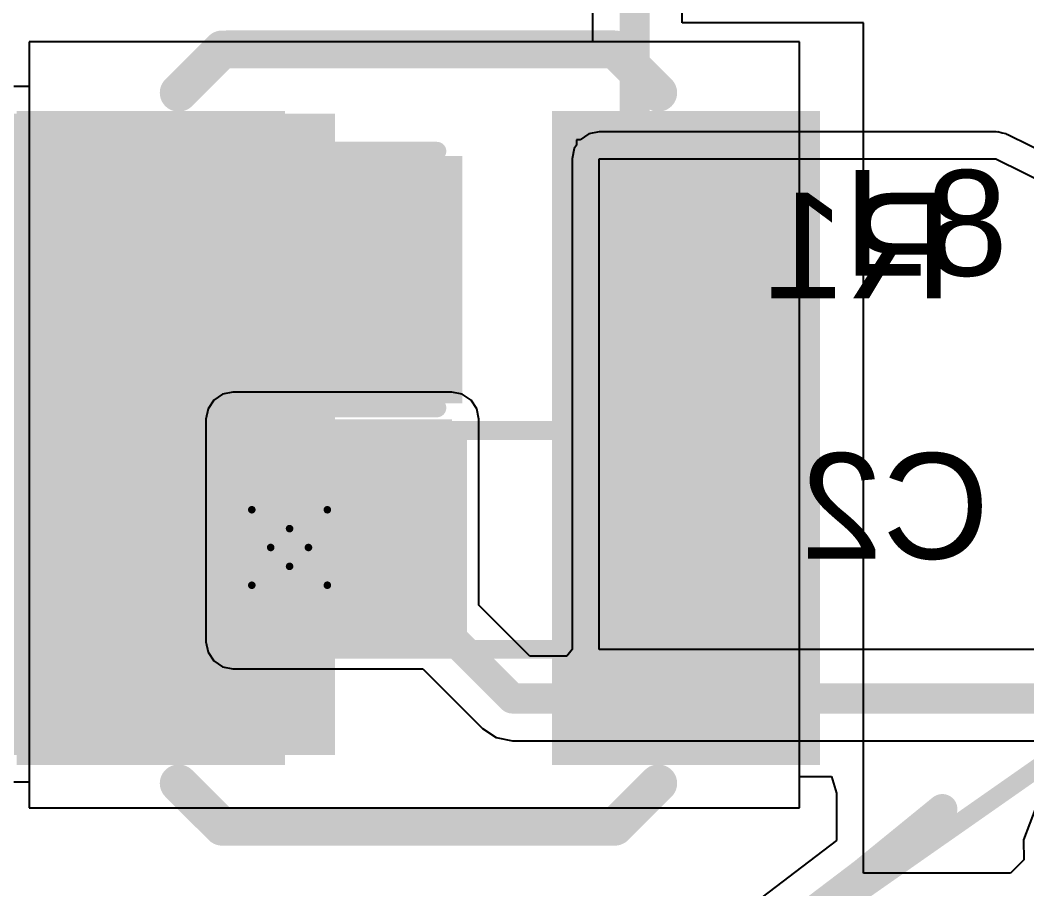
# Model space of a CAD drawing. Header units: inches. Extents: x -8 to 386, y -12 to 64.
# Drawn here: x 21.05 to 27.82, y 2.02 to 7.87 of the extents above; entities that cross this region are included whole.
import ezdxf

# ---------------------------------------------------------------- set-up
doc = ezdxf.new("R2010")
doc.units = ezdxf.units.IN
for name, color, linetype in [('Board_outline', 216, 'Continuous'), ('Bottom Layer', 5, 'Continuous'), ('Bottom Overlay', 54, 'Continuous'), ('Bottom Paste', 16, 'Continuous'), ('Bottom Solder', 6, 'Continuous'), ('Drill Drawing', 1, 'Continuous'), ('Mechanical 13', 56, 'Continuous'), ('Top Layer', 1, 'Continuous'), ('Top Overlay', 2, 'Continuous'), ('Top Paste', 8, 'Continuous'), ('Top Solder', 216, 'Continuous'), ('Via Holes', 16, 'Continuous')]:
    doc.layers.add(name, color=color, linetype=linetype)
doc.styles.add('Arial', font='', dxfattribs={"height": 0.2})
doc.styles.get('Arial').set_extended_font_data('Arial')

msp = doc.modelspace()

# ---------------------------------------------------------------- hatches: boundary and pattern name
at = {"layer": 'Bottom Layer'}
for points in [[(23.9522, 5.3594), (22.9362, 5.3594), (22.9362, 6.8834), (23.9522, 6.8834)], [(25.9842, 5.3594), (24.9682, 5.3594), (24.9682, 6.8834), (25.9842, 6.8834)], [(22.479, 3.682999999999999), (23.9522, 3.682999999999999), (23.9522, 5.1816), (22.479, 5.1816)], [(22.9362, 3.7084), (23.9522, 3.7084), (23.9522, 5.1816), (22.9362, 5.1816)], [(23.9522, 3.7338), (22.9362, 3.7338), (22.9362, 5.0038), (23.9522, 5.0038)], [(25.9842, 3.7338), (24.9682, 3.7338), (24.9682, 5.0038), (25.9842, 5.0038)]]:
    msp.add_hatch(color=5, dxfattribs=at).paths.add_polyline_path(points)
h = msp.add_hatch(color=5, dxfattribs=at)
edge = h.paths.add_edge_path()
edge.add_arc((22.86, 4.318000000000001), 0.2999994, 0, 360)
at = {"layer": 'Bottom Paste'}
for points in [[(23.9522, 5.3594), (22.9362, 5.3594), (22.9362, 6.8834), (23.9522, 6.8834)], [(25.9842, 5.3594), (24.9682, 5.3594), (24.9682, 6.8834), (25.9842, 6.8834)], [(23.9522, 3.7338), (22.9362, 3.7338), (22.9362, 5.0038), (23.9522, 5.0038)], [(25.9842, 3.7338), (24.9682, 3.7338), (24.9682, 5.0038), (25.9842, 5.0038)]]:
    msp.add_hatch(color=16, dxfattribs=at).paths.add_polyline_path(points)
at = {"layer": 'Bottom Solder'}
for points in [[(24.02219986, 5.28940014), (22.86620014, 5.28940014), (22.86620014, 6.953399859999999), (24.02219986, 6.953399859999999)], [(26.05419986, 5.28940014), (24.89820014, 5.28940014), (24.89820014, 6.953399859999999), (26.05419986, 6.953399859999999)], [(24.0538, 3.6322), (22.8346, 3.6322), (22.8346, 5.1054), (24.0538, 5.1054)], [(26.0858, 3.6322), (24.8666, 3.6322), (24.8666, 5.1054), (26.0858, 5.1054)]]:
    msp.add_hatch(color=6, dxfattribs=at).paths.add_polyline_path(points)
at = {"layer": 'Top Layer'}
for points in [[(21.0058, 2.921), (23.1648, 2.921), (23.1648, 7.238999999999999), (21.0058, 7.238999999999999)], [(22.72699925, 2.95460039), (21.12699991, 2.95460039), (21.12699991, 7.154599609999999), (22.72699925, 7.154599609999999)], [(26.32699967, 2.95460039), (24.72700033, 2.95460039), (24.72700033, 7.154599609999999), (26.32699967, 7.154599609999999)]]:
    msp.add_hatch(color=1, dxfattribs=at).paths.add_polyline_path(points)
h = msp.add_hatch(color=1, dxfattribs=at)
edge = h.paths.add_edge_path()
edge.add_arc((22.86, 4.318000000000001), 0.2999994, 0, 360)
at = {"layer": 'Top Paste'}
for points in [[(22.72699925, 2.95460039), (21.12699991, 2.95460039), (21.12699991, 7.154599609999999), (22.72699925, 7.154599609999999)], [(26.32699967, 2.95460039), (24.72700033, 2.95460039), (24.72700033, 7.154599609999999), (26.32699967, 7.154599609999999)]]:
    msp.add_hatch(color=8, dxfattribs=at).paths.add_polyline_path(points)
at = {"layer": 'Top Solder'}
for points in [[(22.82859925, 2.85300039), (21.02539991, 2.85300039), (21.02539991, 7.256199609999999), (22.82859925, 7.256199609999999)], [(26.42859967, 2.85300039), (24.62540033, 2.85300039), (24.62540033, 7.256199609999999), (26.42859967, 7.256199609999999)]]:
    msp.add_hatch(color=216, dxfattribs=at).paths.add_polyline_path(points)
at = {"layer": 'Via Holes'}
h = msp.add_hatch(color=7, dxfattribs=at)
edge = h.paths.add_edge_path()
edge.add_arc((22.86, 4.318000000000001), 0.1499997, 0, 360)

# ---------------------------------------------------------------- linework, layer by layer
at = {"layer": 'Board_outline'}
msp.add_lwpolyline([(37.53680072, 13.3604, 0.254, 0.254, 1), (-7.46320072, 13.3604, 0.254, 0.254, 1)], format="xyseb", close=True, dxfattribs=at)
at = {"layer": 'Bottom Layer'}
for p, q in [((24.9428, 7.115482340000001), (24.87342752, 7.10168252)), ((27.61158816, 7.115482340000001), (24.9428, 7.115482340000001)), ((27.61772733999999, 7.114260599999999), (27.61158816, 7.115482340000001)), ((27.62393256, 7.1150607), (27.61772733999999, 7.114260599999999)), ((27.65221292, 7.107400059999999), (27.62393256, 7.1150607)), ((24.81382134, 7.0612), (24.7904, 7.0612)), ((24.7904, 7.0612), (24.7904, 7.026145459999999)), ((24.81461382, 7.062386179999999), (24.81382134, 7.0612)), ((24.87342752, 7.10168252), (24.81461382, 7.062386179999999)), ((27.68096064, 7.10168252), (27.65221292, 7.107400059999999)), ((27.6861651, 7.098205259999999), (27.68096064, 7.10168252)), ((27.69220522, 7.096569499999999), (27.6861651, 7.098205259999999)), ((28.292044, 6.798746879999999), (27.69220522, 7.096569499999999)), ((24.77531748, 7.00357248), (24.76151766, 6.9342)), ((24.7904, 7.026145459999999), (24.77531748, 7.00357248)), ((24.76151766, 6.9342), (24.76151766, 3.63220254)), ((24.9428, 3.6322), (24.9428, 6.9342)), ((24.9428, 6.9342), (27.61158816, 6.9342)), ((27.61158816, 6.9342), (28.3512006, 6.5669795)), ((22.479, 5.36288234), (22.40962752, 5.34908252)), ((23.9522, 5.36288234), (22.479, 5.36288234)), ((24.02157248, 5.34908252), (23.9522, 5.36288234)), ((22.35081382, 5.30978618), (22.31151748, 5.25097248)), ((22.40962752, 5.34908252), (22.35081382, 5.30978618)), ((24.08038618, 5.30978618), (24.02157248, 5.34908252)), ((24.11968252, 5.25097248), (24.08038618, 5.30978618)), ((22.31151748, 5.25097248), (22.29771766, 5.1816)), ((24.13348234, 5.1816), (24.11968252, 5.25097248)), ((22.29771766, 5.1816), (22.29771766, 3.682999999999999)), ((24.13348234, 3.9299896), (24.13348234, 5.1816)), ((24.47659824, 3.586873699999999), (24.13348234, 3.9299896)), ((22.29771766, 3.682999999999999), (22.31151748, 3.61362752)), ((22.31151748, 3.61362752), (22.35081382, 3.55481382)), ((24.76151766, 3.63220254), (24.72431936, 3.586873699999999)), ((28.48348888, 3.6322), (24.9428, 3.6322)), ((22.35081382, 3.55481382), (22.40962752, 3.51551748)), ((24.72431936, 3.586873699999999), (24.47659824, 3.586873699999999)), ((22.40962752, 3.51551748), (22.479, 3.50171766)), ((22.479, 3.50171766), (23.7560104, 3.50171766)), ((23.7560104, 3.50171766), (24.15715768, 3.10057038)), ((24.15715768, 3.10057038), (24.15716276, 3.10056276)), ((24.15716276, 3.10056276), (24.2495832, 3.03881028)), ((24.2495832, 3.03881028), (24.3586, 3.01712376)), ((24.3586, 3.01712376), (24.3586127, 3.0171263)), ((24.3586127, 3.0171263), (28.43816258, 3.0171263))]:
    msp.add_line(p, q, dxfattribs=at)
for points in [[(23.4442, 4.2164, 0.2032, 0.2032, 0), (23.4442, 4.444999999999999, 0.2032, 0.2032, 0)], [(23.4442, 4.2164, 0.2032, 0.2032, 0), (24.3586, 3.302, 0.2032, 0.2032, 0)], [(24.3586, 3.302, 0.2032, 0.2032, 0), (28.829, 3.302, 0.2032, 0.2032, 0)]]:
    msp.add_lwpolyline(points, format="xyseb", dxfattribs=at)
for points in [[(23.3934, 4.444999999999999, 0.1016, 0.1016, 1), (23.495, 4.444999999999999, 0.1016, 0.1016, 1)], [(23.3934, 4.2164, 0.1016, 0.1016, 1), (23.495, 4.2164, 0.1016, 0.1016, 1)], [(23.3934, 4.2164, 0.1016, 0.1016, 1), (23.495, 4.2164, 0.1016, 0.1016, 1)], [(24.3078, 3.302, 0.1016, 0.1016, 1), (24.4094, 3.302, 0.1016, 0.1016, 1)], [(24.3078, 3.302, 0.1016, 0.1016, 1), (24.4094, 3.302, 0.1016, 0.1016, 1)]]:
    msp.add_lwpolyline(points, format="xyseb", close=True, dxfattribs=at)
at = {"layer": 'Bottom Overlay'}
for points in [[(22.8346, 5.2578, 0.127, 0.127, 0), (22.8346, 6.985, 0.127, 0.127, 0)], [(22.8346, 6.985, 0.127, 0.127, 0), (23.8506, 6.985, 0.127, 0.127, 0)], [(25.0698, 6.985, 0.127, 0.127, 0), (26.0858, 6.985, 0.127, 0.127, 0)], [(26.0858, 5.2578, 0.127, 0.127, 0), (26.0858, 6.985, 0.127, 0.127, 0)], [(22.8346, 5.2578, 0.127, 0.127, 0), (23.8506, 5.2578, 0.127, 0.127, 0)], [(25.0698, 5.2578, 0.127, 0.127, 0), (26.0858, 5.2578, 0.127, 0.127, 0)], [(22.8346, 3.6322, 0.127, 0.127, 0), (22.8346, 5.1054, 0.127, 0.127, 0)], [(22.8346, 5.1054, 0.127, 0.127, 0), (26.0858, 5.1054, 0.127, 0.127, 0)], [(26.0858, 3.6322, 0.127, 0.127, 0), (26.0858, 5.1054, 0.127, 0.127, 0)], [(22.8346, 3.6322, 0.127, 0.127, 0), (26.0858, 3.6322, 0.127, 0.127, 0)]]:
    msp.add_lwpolyline(points, format="xyseb", dxfattribs=at)
for points in [[(22.80285, 6.985, 0.0635, 0.0635, 1), (22.86635, 6.985, 0.0635, 0.0635, 1)], [(22.80285, 6.985, 0.0635, 0.0635, 1), (22.86635, 6.985, 0.0635, 0.0635, 1)], [(23.81885, 6.985, 0.0635, 0.0635, 1), (23.88235, 6.985, 0.0635, 0.0635, 1)], [(25.03805, 6.985, 0.0635, 0.0635, 1), (25.10155, 6.985, 0.0635, 0.0635, 1)], [(26.05405, 6.985, 0.0635, 0.0635, 1), (26.11755, 6.985, 0.0635, 0.0635, 1)], [(26.05405, 6.985, 0.0635, 0.0635, 1), (26.11755, 6.985, 0.0635, 0.0635, 1)], [(22.80285, 5.2578, 0.0635, 0.0635, 1), (22.86635, 5.2578, 0.0635, 0.0635, 1)], [(22.80285, 5.2578, 0.0635, 0.0635, 1), (22.86635, 5.2578, 0.0635, 0.0635, 1)], [(23.81885, 5.2578, 0.0635, 0.0635, 1), (23.88235, 5.2578, 0.0635, 0.0635, 1)], [(25.03805, 5.2578, 0.0635, 0.0635, 1), (25.10155, 5.2578, 0.0635, 0.0635, 1)], [(26.05405, 5.2578, 0.0635, 0.0635, 1), (26.11755, 5.2578, 0.0635, 0.0635, 1)], [(26.05405, 5.2578, 0.0635, 0.0635, 1), (26.11755, 5.2578, 0.0635, 0.0635, 1)], [(22.80285, 5.1054, 0.0635, 0.0635, 1), (22.86635, 5.1054, 0.0635, 0.0635, 1)], [(22.80285, 5.1054, 0.0635, 0.0635, 1), (22.86635, 5.1054, 0.0635, 0.0635, 1)], [(26.05405, 5.1054, 0.0635, 0.0635, 1), (26.11755, 5.1054, 0.0635, 0.0635, 1)], [(26.05405, 5.1054, 0.0635, 0.0635, 1), (26.11755, 5.1054, 0.0635, 0.0635, 1)], [(22.80285, 3.6322, 0.0635, 0.0635, 1), (22.86635, 3.6322, 0.0635, 0.0635, 1)], [(22.80285, 3.6322, 0.0635, 0.0635, 1), (22.86635, 3.6322, 0.0635, 0.0635, 1)], [(26.05405, 3.6322, 0.0635, 0.0635, 1), (26.11755, 3.6322, 0.0635, 0.0635, 1)], [(26.05405, 3.6322, 0.0635, 0.0635, 1), (26.11755, 3.6322, 0.0635, 0.0635, 1)]]:
    msp.add_lwpolyline(points, format="xyseb", close=True, dxfattribs=at)
at = {"layer": 'Drill Drawing'}
for points in [[(22.606, 4.571999999999999, 0.0508, 0.0508, 0), (22.86, 4.444999999999999, 0.0508, 0.0508, 0)], [(22.606, 4.571999999999999, 0.0508, 0.0508, 0), (22.733, 4.318000000000001, 0.0508, 0.0508, 0)], [(22.86, 4.444999999999999, 0.0508, 0.0508, 0), (23.114, 4.571999999999999, 0.0508, 0.0508, 0)], [(22.987, 4.318000000000001, 0.0508, 0.0508, 0), (23.114, 4.571999999999999, 0.0508, 0.0508, 0)], [(22.606, 4.064, 0.0508, 0.0508, 0), (22.733, 4.318000000000001, 0.0508, 0.0508, 0)], [(22.987, 4.318000000000001, 0.0508, 0.0508, 0), (23.114, 4.064, 0.0508, 0.0508, 0)], [(22.606, 4.064, 0.0508, 0.0508, 0), (22.86, 4.191, 0.0508, 0.0508, 0)], [(22.86, 4.191, 0.0508, 0.0508, 0), (23.114, 4.064, 0.0508, 0.0508, 0)]]:
    msp.add_lwpolyline(points, format="xyseb", dxfattribs=at)
for points in [[(22.5933, 4.571999999999999, 0.0254, 0.0254, 1), (22.6187, 4.571999999999999, 0.0254, 0.0254, 1)], [(22.5933, 4.571999999999999, 0.0254, 0.0254, 1), (22.6187, 4.571999999999999, 0.0254, 0.0254, 1)], [(23.1013, 4.571999999999999, 0.0254, 0.0254, 1), (23.1267, 4.571999999999999, 0.0254, 0.0254, 1)], [(23.1013, 4.571999999999999, 0.0254, 0.0254, 1), (23.1267, 4.571999999999999, 0.0254, 0.0254, 1)], [(22.8473, 4.444999999999999, 0.0254, 0.0254, 1), (22.8727, 4.444999999999999, 0.0254, 0.0254, 1)], [(22.8473, 4.444999999999999, 0.0254, 0.0254, 1), (22.8727, 4.444999999999999, 0.0254, 0.0254, 1)], [(22.7203, 4.318000000000001, 0.0254, 0.0254, 1), (22.7457, 4.318000000000001, 0.0254, 0.0254, 1)], [(22.7203, 4.318000000000001, 0.0254, 0.0254, 1), (22.7457, 4.318000000000001, 0.0254, 0.0254, 1)], [(22.9743, 4.318000000000001, 0.0254, 0.0254, 1), (22.9997, 4.318000000000001, 0.0254, 0.0254, 1)], [(22.9743, 4.318000000000001, 0.0254, 0.0254, 1), (22.9997, 4.318000000000001, 0.0254, 0.0254, 1)], [(22.8473, 4.191, 0.0254, 0.0254, 1), (22.8727, 4.191, 0.0254, 0.0254, 1)], [(22.8473, 4.191, 0.0254, 0.0254, 1), (22.8727, 4.191, 0.0254, 0.0254, 1)], [(22.5933, 4.064, 0.0254, 0.0254, 1), (22.6187, 4.064, 0.0254, 0.0254, 1)], [(22.5933, 4.064, 0.0254, 0.0254, 1), (22.6187, 4.064, 0.0254, 0.0254, 1)], [(23.1013, 4.064, 0.0254, 0.0254, 1), (23.1267, 4.064, 0.0254, 0.0254, 1)], [(23.1013, 4.064, 0.0254, 0.0254, 1), (23.1267, 4.064, 0.0254, 0.0254, 1)]]:
    msp.add_lwpolyline(points, format="xyseb", close=True, dxfattribs=at)
at = {"layer": 'Mechanical 13'}
msp.add_lwpolyline([(20.27718322, -2.49827288, 0.127, 0.127, 0), (28.34583104, 3.15145166, 0.127, 0.127, 0)], format="xyseb", dxfattribs=at)
at = {"layer": 'Top Layer'}
for p, q in [((25.5016, 7.848599999999999), (25.5016, 11.938)), ((24.8967244, 9.523803659999999), (24.8967244, 7.7216)), ((26.7208, 7.848599999999999), (25.5016, 7.848599999999999)), ((26.7208, 2.1250656), (26.7208, 7.848599999999999)), ((21.1074, 7.7216), (21.1074, 2.5654)), ((26.289, 7.7216), (21.1074, 7.7216)), ((21.1074, 7.7216), (21.1074, 7.7216)), ((24.8967244, 7.7216), (21.1074, 7.7216)), ((21.1074, 7.7216), (21.1074, 7.420282339999999)), ((26.289, 2.5654), (26.289, 7.7216)), ((21.1074, 7.420282339999999), (21.0058, 7.420282339999999)), ((26.289, 2.5654), (26.289, 2.77680166)), ((26.289, 2.77680166), (26.50479586, 2.77680166)), ((26.50479586, 2.77680166), (26.53951766, 2.6641806)), ((21.0058, 2.73971766), (21.1074, 2.73971766)), ((21.1074, 2.73971766), (21.1074, 2.5654)), ((26.53951766, 2.6641806), (26.53951766, 2.34510326)), ((27.88290334, 2.5743916), (27.79598962, 2.35088938)), ((21.1074, 2.5654), (26.289, 2.5654)), ((21.1074, 2.5654), (26.289, 2.5654)), ((26.53951766, 2.34510326), (25.39506478, 1.47572222)), ((27.79598962, 2.35088938), (27.79893602, 2.21584266)), ((27.79893602, 2.21584266), (27.7101173, 2.1250656)), ((27.7101173, 2.1250656), (26.7208, 2.1250656))]:
    msp.add_line(p, q, dxfattribs=at)
for points in [[(25.1815981, 5.0190019, 0.2032, 0.2032, 0), (25.1815981, 9.641801899999999, 0.2032, 0.2032, 0)], [(25.1815981, 5.0190019, 0.2032, 0.2032, 0), (25.6032, 4.597399999999999, 0.2032, 0.2032, 0)], [(21.99979852, 4.368799999999999, 0.2032, 0.2032, 0), (22.8092, 4.368799999999999, 0.2032, 0.2032, 0)], [(22.8092, 4.368799999999999, 0.2032, 0.2032, 0), (22.86, 4.318000000000001, 0.2032, 0.2032, 0)], [(26.7208, 2.1250656, 0.2032, 0.2032, 0), (27.2505043, 2.55685036, 0.2032, 0.2032, 0)], [(25.567386, 1.24887736, 0.2032, 0.2032, 0), (26.7208, 2.1250656, 0.2032, 0.2032, 0)]]:
    msp.add_lwpolyline(points, format="xyseb", dxfattribs=at)
for points in [[(25.1307981, 5.0190019, 0.1016, 0.1016, 1), (25.2323981, 5.0190019, 0.1016, 0.1016, 1)], [(25.1307981, 5.0190019, 0.1016, 0.1016, 1), (25.2323981, 5.0190019, 0.1016, 0.1016, 1)], [(25.5524, 4.597399999999999, 0.1016, 0.1016, 1), (25.654, 4.597399999999999, 0.1016, 0.1016, 1)], [(21.94899852, 4.368799999999999, 0.1016, 0.1016, 1), (22.05059852, 4.368799999999999, 0.1016, 0.1016, 1)], [(22.7584, 4.368799999999999, 0.1016, 0.1016, 1), (22.86, 4.368799999999999, 0.1016, 0.1016, 1)], [(22.7584, 4.368799999999999, 0.1016, 0.1016, 1), (22.86, 4.368799999999999, 0.1016, 0.1016, 1)], [(22.8092, 4.318000000000001, 0.1016, 0.1016, 1), (22.9108, 4.318000000000001, 0.1016, 0.1016, 1)], [(27.1997043, 2.55685036, 0.1016, 0.1016, 1), (27.3013043, 2.55685036, 0.1016, 0.1016, 1)], [(26.67, 2.1250656, 0.1016, 0.1016, 1), (26.7716, 2.1250656, 0.1016, 0.1016, 1)], [(26.67, 2.1250656, 0.1016, 0.1016, 1), (26.7716, 2.1250656, 0.1016, 0.1016, 1)]]:
    msp.add_lwpolyline(points, format="xyseb", close=True, dxfattribs=at)
at = {"layer": 'Top Overlay'}
for points in [[(22.11409852, 7.378699999999999, 0.254, 0.254, 0), (22.40619852, 7.670799999999999, 0.254, 0.254, 0)], [(22.43160106, 7.670799999999999, 0.254, 0.254, 0), (25.04780106, 7.670799999999999, 0.254, 0.254, 0)], [(25.04780106, 7.670799999999999, 0.254, 0.254, 0), (25.33990106, 7.378699999999999, 0.254, 0.254, 0)], [(20.27718322, -2.49827288, 0.127, 0.127, 0), (28.34583104, 3.15145166, 0.127, 0.127, 0)], [(22.11409852, 2.7305, 0.254, 0.254, 0), (22.40619852, 2.4384, 0.254, 0.254, 0)], [(25.04780106, 2.4384, 0.254, 0.254, 0), (25.33990106, 2.7305, 0.254, 0.254, 0)], [(22.43160106, 2.4384, 0.254, 0.254, 0), (25.04780106, 2.4384, 0.254, 0.254, 0)]]:
    msp.add_lwpolyline(points, format="xyseb", dxfattribs=at)
for points in [[(22.34269852, 7.670799999999999, 0.127, 0.127, 1), (22.46969852, 7.670799999999999, 0.127, 0.127, 1)], [(22.36810106, 7.670799999999999, 0.127, 0.127, 1), (22.49510106, 7.670799999999999, 0.127, 0.127, 1)], [(24.98430106, 7.670799999999999, 0.127, 0.127, 1), (25.11130106, 7.670799999999999, 0.127, 0.127, 1)], [(24.98430106, 7.670799999999999, 0.127, 0.127, 1), (25.11130106, 7.670799999999999, 0.127, 0.127, 1)], [(22.05059852, 7.378699999999999, 0.127, 0.127, 1), (22.17759852, 7.378699999999999, 0.127, 0.127, 1)], [(25.27640106, 7.378699999999999, 0.127, 0.127, 1), (25.40340106, 7.378699999999999, 0.127, 0.127, 1)], [(22.05059852, 2.7305, 0.127, 0.127, 1), (22.17759852, 2.7305, 0.127, 0.127, 1)], [(25.27640106, 2.7305, 0.127, 0.127, 1), (25.40340106, 2.7305, 0.127, 0.127, 1)], [(22.34269852, 2.4384, 0.127, 0.127, 1), (22.46969852, 2.4384, 0.127, 0.127, 1)], [(22.36810106, 2.4384, 0.127, 0.127, 1), (22.49510106, 2.4384, 0.127, 0.127, 1)], [(24.98430106, 2.4384, 0.127, 0.127, 1), (25.11130106, 2.4384, 0.127, 0.127, 1)], [(24.98430106, 2.4384, 0.127, 0.127, 1), (25.11130106, 2.4384, 0.127, 0.127, 1)]]:
    msp.add_lwpolyline(points, format="xyseb", close=True, dxfattribs=at)

# ---------------------------------------------------------------- texts
at = {"layer": 'Bottom Overlay', "style": 'Arial', "text_generation_flag": 2}
for s, p in [('R1', (27.32177924, 5.99451684)), ('C2', (27.5672296, 4.24191684))]:
    msp.add_text(s, height=0.7111999999999999, dxfattribs=at).set_placement(p)
at = {"layer": 'Top Overlay', "style": 'Arial'}
msp.add_text('L8', height=0.7111999999999999, dxfattribs=at).set_placement((26.58552722, 6.146916839999999))

doc.saveas('drawing.dxf')
